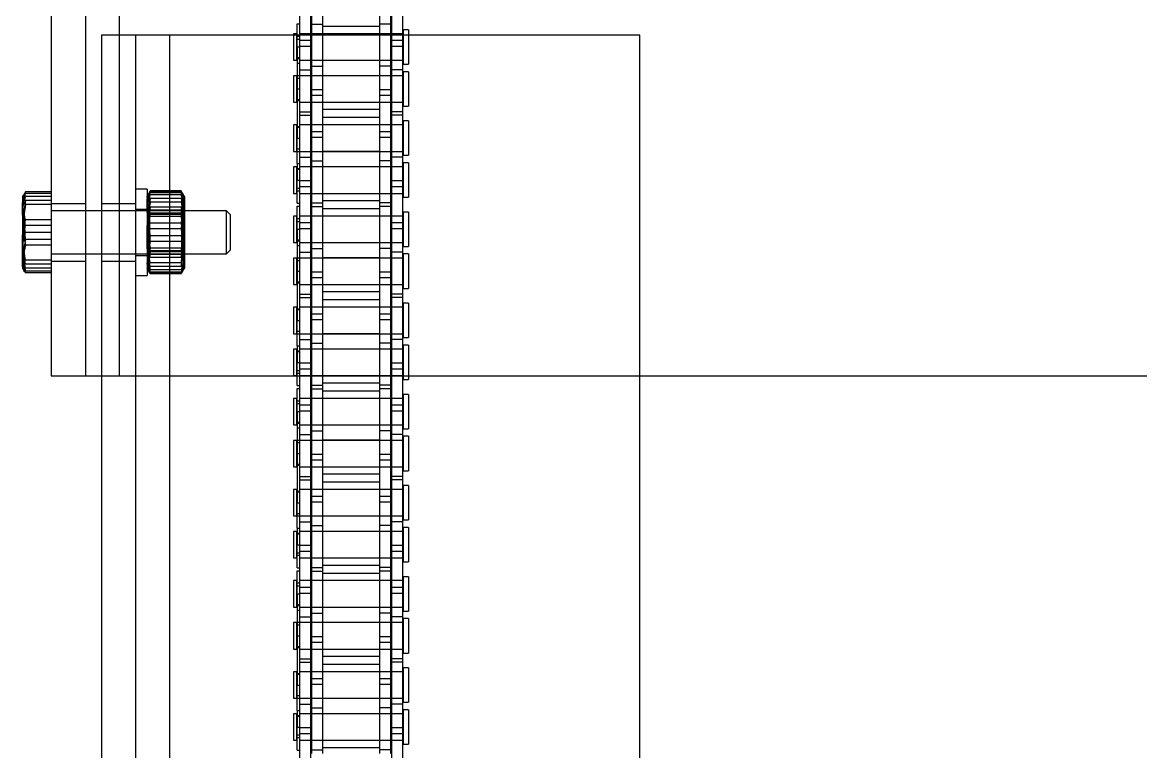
# Model space of a CAD drawing. Header units: metres. Extents: x 0 to 63075, y 0 to 44550.
# Drawn here: x 13883.7 to 14039.5, y 28974.7 to 29076.3 of the extents above; entities that cross this region are included whole.
import ezdxf

# ---------------------------------------------------------------- set-up
doc = ezdxf.new("R2010")
doc.units = ezdxf.units.M
doc.header["$LTSCALE"] = 75
doc.linetypes.add('HIDDEN2', pattern=[4.7625, 3.175, -1.5875])
for name, color, linetype in [('SDM', 7, 'Continuous'), ('SL4', 4, 'Continuous'), ('ST1', 7, 'HIDDEN2')]:
    doc.layers.add(name, color=color, linetype=linetype)

# ---------------------------------------------------------------- blocks, each defined once
blk = doc.blocks.new('A$Cb6dca9d5')
at = {"layer": 'SL4'}
for p, q in [((41.24, 2387.24), (41.24, 2287.24)), ((46, 2387.24), (46, 2287.24)), ((50.76, 2334.74), (50.76, 2339.74)), ((77.52, 2339.74), (77.52, 2336.25)), ((79.03, 2339.74), (79.03, 2336.25)), ((86.96, 2339.74), (86.96, 2336.25)), ((88.49, 2339.74), (88.49, 2336.25)), ((75.84, 2339), (75.84, 2334.74)), ((77.36, 2339), (77.36, 2334.74)), ((88.64, 2339), (88.64, 2334.74)), ((90.16, 2339), (90.16, 2334.74)), ((75.51, 2336.31), (75.84, 2336.31)), ((75.51, 2334.74), (75.51, 2336.31)), ((77.52, 2336.25), (79.03, 2336.25)), ((77.52, 2336.25), (77.52, 2334.74)), ((79.03, 2336.25), (79.03, 2334.74)), ((88.49, 2336.25), (86.96, 2336.25)), ((86.96, 2336.25), (86.96, 2334.74)), ((88.49, 2336.25), (88.49, 2334.74)), ((91, 2335.47), (90.34, 2335.47)), ((90.34, 2334.74), (90.34, 2335.47)), ((91, 2335.47), (91, 2334.74)), ((48.24, 2334.74), (48.24, 1009.76)), ((57.76, 2334.74), (48.24, 2334.74)), ((57.76, 1009.76), (57.76, 2334.74)), ((123.24, 2334.74), (57.76, 2334.74)), ((75.47, 2334.92), (75, 2334.92)), ((75, 2334.92), (75, 2334.74)), ((75.47, 2334.74), (75.47, 2334.92)), ((77.52, 2334.92), (77.36, 2334.92)), ((88.64, 2334.92), (88.49, 2334.92)), ((90.34, 2334.92), (90.16, 2334.92)), ((123.24, 1009.76), (123.24, 2334.74)), ((37.38, 2312.49), (37.24, 2312.24)), ((37.24, 2312.24), (37.24, 2310.94)), ((37.68, 2312.88), (37.43, 2312.48)), ((41.24, 2312.88), (37.68, 2312.88)), ((37.68, 2309), (37.24, 2310.94)), ((37.24, 2310.94), (37.24, 2306.18)), ((48.24, 2310.24), (46, 2310.24)), ((41.24, 2309), (37.68, 2309)), ((37.68, 2303.36), (37.24, 2306.18)), ((37.24, 2302.48), (37.24, 2306.18)), ((46, 2304.24), (48.24, 2304.24)), ((37.24, 2302.48), (37.24, 2302.24)), ((41.24, 2303.36), (37.68, 2303.36)), ((37.24, 2302.24), (37.38, 2301.99)), ((41.24, 2301.6), (37.68, 2301.6)), ((41.24, 2287.24), (46, 2287.24)), ((46, 2287.24), (48.24, 2287.24)), ((123.24, 2287.24), (262.77, 2287.24))]:
    blk.add_line(p, q, dxfattribs=at)
for points, knots in [([(37.24, 2310.94), (37.24, 2310.99), (37.24, 2311.64), (37.47, 2312.28), (37.68, 2312.88)], [0, 0, 0, 0, 0.070201, 1, 1, 1, 1]), ([(37.24, 2306.18), (37.24, 2306.24), (37.24, 2307.2), (37.47, 2308.13), (37.68, 2309)], [0, 0, 0, 0, 0.0702006, 1, 1, 1, 1]), ([(37.24, 2302.48), (37.24, 2302.54), (37.26, 2302.84), (37.5, 2303.13), (37.68, 2303.36)], [0, 0, 0, 0, 0.2318493, 1, 1, 1, 1]), ([(37.68, 2301.6), (37.63, 2301.66), (37.37, 2301.94), (37.29, 2302.24), (37.24, 2302.48)], [0, 0, 0, 0, 0.2110008, 1, 1, 1, 1])]:
    blk.add_open_spline(points, degree=3, knots=knots, dxfattribs=at)
at = {"layer": 'ST1'}
for p, q in [((50.76, 2287.24), (50.76, 2387.24)), ((77.52, 2336.25), (79.03, 2336.25)), ((79.03, 2335.97), (86.96, 2335.97)), ((88.49, 2336.25), (86.96, 2336.25)), ((50.76, 2287.24), (50.76, 2334.74)), ((53, 2334.74), (53, 1009.76)), ((57.76, 1009.76), (57.76, 2334.74)), ((75, 2334.74), (75, 2331.23)), ((75.47, 2331.23), (75.47, 2334.74)), ((75.84, 2334.55), (75.47, 2334.55)), ((75.51, 2333.08), (75.51, 2334.74)), ((75.51, 2334.18), (75.84, 2334.18)), ((77.36, 2334.92), (75.84, 2334.92)), ((77.36, 2334.92), (75.84, 2334.92)), ((75.84, 2334.74), (75.84, 2329.9)), ((75.84, 2334.01), (77.36, 2334.01)), ((77.36, 2334.74), (77.36, 2329.9)), ((88.49, 2334.92), (77.52, 2334.92)), ((79.03, 2334.92), (77.52, 2334.92)), ((77.52, 2334.74), (77.52, 2327.16)), ((86.96, 2334.92), (79.03, 2334.92)), ((79.03, 2334.74), (79.03, 2327.16)), ((88.49, 2334.92), (86.96, 2334.92)), ((86.96, 2334.74), (86.96, 2327.16)), ((88.49, 2334.74), (88.49, 2327.16)), ((90.16, 2334.92), (88.64, 2334.92)), ((90.16, 2334.92), (88.64, 2334.92)), ((88.64, 2334.74), (88.64, 2329.9)), ((88.64, 2334.01), (90.16, 2334.01)), ((90.16, 2334.74), (90.16, 2329.9)), ((90.34, 2330.68), (90.34, 2334.74)), ((91, 2334.74), (91, 2330.68)), ((75.51, 2333.08), (75.84, 2333.08)), ((75.51, 2333.08), (75.51, 2320.38)), ((77.36, 2333.15), (75.84, 2333.15)), ((90.16, 2333.15), (88.64, 2333.15)), ((75, 2331.23), (75.47, 2331.23)), ((75.47, 2331.6), (75.84, 2331.6)), ((75.51, 2331.46), (75.84, 2331.46)), ((75.84, 2330.78), (75.51, 2330.78)), ((75.84, 2331.23), (77.36, 2331.23)), ((75.84, 2331.23), (90.34, 2331.23)), ((77.52, 2331.23), (79.03, 2331.23)), ((77.52, 2330.4), (79.03, 2330.4)), ((79.03, 2331.23), (86.96, 2331.23)), ((86.96, 2331.19), (79.03, 2331.19)), ((86.96, 2331.23), (88.49, 2331.23)), ((88.49, 2330.4), (86.96, 2330.4)), ((88.64, 2331.23), (90.16, 2331.23)), ((90.34, 2330.68), (91, 2330.68)), ((75, 2329.07), (75, 2325.38)), ((75.47, 2329.07), (75, 2329.07)), ((75.47, 2325.38), (75.47, 2329.07)), ((77.36, 2329.07), (75.51, 2329.07)), ((75.84, 2329.9), (77.36, 2329.9)), ((75.84, 2329.9), (75.84, 2323.55)), ((90.34, 2329.07), (75.84, 2329.07)), ((77.36, 2329.9), (77.36, 2323.55)), ((79.03, 2329.07), (77.52, 2329.07)), ((79.03, 2329.12), (86.96, 2329.12)), ((86.96, 2329.07), (79.03, 2329.07)), ((88.49, 2329.07), (86.96, 2329.07)), ((90.16, 2329.9), (88.64, 2329.9)), ((88.64, 2329.9), (88.64, 2323.55)), ((90.16, 2329.07), (88.64, 2329.07)), ((90.16, 2329.9), (90.16, 2323.55)), ((90.34, 2324.83), (90.34, 2329.63)), ((91, 2329.63), (90.34, 2329.63)), ((91, 2329.63), (91, 2324.83)), ((75.84, 2328.7), (75.47, 2328.7)), ((75.51, 2327.23), (75.84, 2327.23)), ((75.47, 2325.75), (75.84, 2325.75)), ((77.52, 2327.16), (77.52, 2326.3)), ((77.52, 2327.16), (79.03, 2327.16)), ((77.52, 2326.3), (77.52, 2317.2)), ((79.03, 2326.3), (77.52, 2326.3)), ((79.03, 2327.16), (79.03, 2326.3)), ((79.03, 2326.3), (79.03, 2317.2)), ((86.96, 2327.16), (86.96, 2326.3)), ((86.96, 2327.16), (88.49, 2327.16)), ((86.96, 2326.3), (86.96, 2317.2)), ((88.49, 2326.3), (86.96, 2326.3)), ((88.49, 2327.16), (88.49, 2326.3)), ((88.49, 2326.3), (88.49, 2317.2)), ((75, 2325.38), (75.47, 2325.38)), ((75.51, 2325.61), (75.84, 2325.61)), ((75.84, 2325.38), (77.36, 2325.38)), ((75.84, 2325.38), (90.34, 2325.38)), ((77.52, 2325.38), (79.03, 2325.38)), ((79.03, 2325.38), (86.96, 2325.38)), ((86.96, 2324.34), (79.03, 2324.34)), ((86.96, 2325.38), (88.49, 2325.38)), ((88.64, 2325.38), (90.16, 2325.38)), ((90.34, 2324.83), (91, 2324.83)), ((75.84, 2324.05), (77.36, 2324.05)), ((75.84, 2323.55), (77.36, 2323.55)), ((75.84, 2323.55), (75.84, 2314.46)), ((77.36, 2323.55), (77.36, 2314.46)), ((79.03, 2323.27), (86.96, 2323.27)), ((90.16, 2324.05), (88.64, 2324.05)), ((90.16, 2323.55), (88.64, 2323.55)), ((88.64, 2323.55), (88.64, 2314.46)), ((90.16, 2323.55), (90.16, 2314.46)), ((90.34, 2317.98), (90.34, 2322.77)), ((91, 2322.77), (90.34, 2322.77)), ((91, 2322.77), (91, 2317.98)), ((75, 2322.22), (75, 2318.53)), ((75.47, 2322.22), (75, 2322.22)), ((75.47, 2318.53), (75.47, 2322.22)), ((75.84, 2321.85), (75.47, 2321.85)), ((75.51, 2321.99), (75.84, 2321.99)), ((77.36, 2322.22), (75.84, 2322.22)), ((90.34, 2322.22), (75.84, 2322.22)), ((79.03, 2322.22), (77.52, 2322.22)), ((77.52, 2321.31), (79.03, 2321.31)), ((86.96, 2322.22), (79.03, 2322.22)), ((88.49, 2322.22), (86.96, 2322.22)), ((86.96, 2321.31), (88.49, 2321.31)), ((90.16, 2322.22), (88.64, 2322.22)), ((75.51, 2320.38), (75.84, 2320.38)), ((75.51, 2316.82), (75.51, 2320.38)), ((79.03, 2320.45), (77.52, 2320.45)), ((88.49, 2320.45), (86.96, 2320.45)), ((75, 2318.53), (75.47, 2318.53)), ((75.47, 2318.9), (75.84, 2318.9)), ((75.51, 2318.53), (77.36, 2318.53)), ((75.84, 2318.53), (90.34, 2318.53)), ((77.52, 2318.53), (79.03, 2318.53)), ((79.03, 2318.53), (86.96, 2318.53)), ((86.96, 2318.49), (79.03, 2318.49)), ((86.96, 2318.53), (88.49, 2318.53)), ((88.64, 2318.53), (90.16, 2318.53)), ((90.34, 2317.98), (91, 2317.98)), ((75, 2316.37), (75, 2312.68)), ((75.47, 2316.37), (75, 2316.37)), ((75.47, 2312.68), (75.47, 2316.37)), ((75.51, 2316.82), (75.51, 2314.53)), ((75.51, 2316.82), (75.84, 2316.82)), ((75.84, 2317.7), (77.36, 2317.7)), ((77.36, 2316.37), (75.84, 2316.37)), ((90.34, 2316.37), (75.84, 2316.37)), ((77.52, 2317.2), (79.03, 2317.2)), ((77.52, 2317.2), (77.52, 2310.85)), ((79.03, 2316.37), (77.52, 2316.37)), ((79.03, 2316.42), (86.96, 2316.42)), ((86.96, 2316.37), (79.03, 2316.37)), ((79.03, 2317.2), (79.03, 2310.85)), ((88.49, 2317.2), (86.96, 2317.2)), ((86.96, 2317.2), (86.96, 2310.85)), ((88.49, 2316.37), (86.96, 2316.37)), ((88.49, 2317.2), (88.49, 2310.85)), ((90.16, 2317.7), (88.64, 2317.7)), ((90.16, 2316.37), (88.64, 2316.37)), ((90.34, 2312.13), (90.34, 2316.93)), ((91, 2316.93), (90.34, 2316.93)), ((91, 2316.93), (91, 2312.13)), ((75.84, 2316), (75.47, 2316)), ((75.51, 2316.15), (75.84, 2316.15)), ((54.6, 2313.24), (53, 2313.24)), ((54.6, 2313.24), (54.6, 2301.24)), ((75.51, 2314.53), (75.84, 2314.53)), ((75.51, 2311.3), (75.51, 2314.53)), ((75.51, 2313.42), (75.84, 2313.42)), ((75.84, 2314.46), (75.84, 2313.6)), ((75.84, 2314.46), (77.36, 2314.46)), ((75.84, 2313.6), (75.84, 2304.5)), ((77.36, 2313.6), (75.84, 2313.6)), ((77.36, 2314.46), (77.36, 2313.6)), ((77.36, 2313.6), (77.36, 2304.5)), ((88.64, 2314.46), (88.64, 2313.6)), ((88.64, 2314.46), (90.16, 2314.46)), ((88.64, 2313.6), (88.64, 2304.5)), ((90.16, 2313.6), (88.64, 2313.6)), ((90.16, 2314.46), (90.16, 2313.6)), ((90.16, 2313.6), (90.16, 2304.5)), ((37.68, 2311.68), (37.24, 2308.97)), ((41.24, 2312.65), (37.68, 2312.65)), ((41.24, 2312.24), (37.68, 2312.24)), ((41.24, 2311.68), (37.68, 2311.68)), ((54.61, 2312.25), (54.6, 2312.24)), ((55.04, 2311.98), (54.6, 2309.37)), ((55.04, 2310.32), (54.6, 2311.66)), ((54.67, 2312.37), (54.61, 2312.25)), ((54.84, 2312.65), (54.67, 2312.37)), ((54.7, 2312.36), (55.04, 2312.75)), ((54.98, 2312.9), (54.84, 2312.65)), ((54.88, 2312.63), (55.04, 2312.96)), ((55, 2312.89), (55.04, 2313.01)), ((59.35, 2313.01), (55.04, 2313.01)), ((59.35, 2312.96), (55.04, 2312.96)), ((59.35, 2312.75), (55.04, 2312.75)), ((59.35, 2312.46), (55.04, 2312.46)), ((59.35, 2311.98), (55.04, 2311.98)), ((59.39, 2312.89), (59.35, 2313.01)), ((59.7, 2312.35), (59.35, 2312.75)), ((59.35, 2311.98), (59.8, 2309.37)), ((59.35, 2310.32), (59.8, 2311.66)), ((59.56, 2312.65), (59.41, 2312.9)), ((59.72, 2312.37), (59.56, 2312.65)), ((59.79, 2312.25), (59.72, 2312.37)), ((59.8, 2312.24), (59.79, 2312.25)), ((59.8, 2312.22), (59.8, 2309.37)), ((75, 2312.68), (75.47, 2312.68)), ((75.47, 2313.05), (75.84, 2313.05)), ((75.84, 2312.68), (77.36, 2312.68)), ((75.84, 2312.68), (90.34, 2312.68)), ((77.52, 2312.68), (79.03, 2312.68)), ((79.03, 2312.68), (86.96, 2312.68)), ((86.96, 2312.68), (88.49, 2312.68)), ((88.64, 2312.68), (90.16, 2312.68)), ((90.34, 2312.13), (91, 2312.13)), ((37.68, 2311.12), (37.24, 2308.3)), ((37.68, 2308.21), (37.24, 2310.43)), ((41.24, 2311.12), (37.68, 2311.12)), ((46, 2311.24), (41.24, 2311.24)), ((46, 2310.24), (41.24, 2310.24)), ((53, 2311.24), (48.24, 2311.24)), ((65.68, 2310.24), (48.24, 2310.24)), ((54.6, 2310.44), (53, 2310.44)), ((55.04, 2311.47), (54.6, 2308.71)), ((55.04, 2309.45), (54.6, 2311.21)), ((55.04, 2310.75), (54.6, 2307.89)), ((55.04, 2308.52), (54.6, 2310.64)), ((54.95, 2309.74), (54.6, 2310.24)), ((59.35, 2311.47), (55.04, 2311.47)), ((59.35, 2310.75), (55.04, 2310.75)), ((59.35, 2310.32), (55.04, 2310.32)), ((59.35, 2311.47), (59.8, 2308.71)), ((59.35, 2309.45), (59.8, 2311.21)), ((59.35, 2310.75), (59.8, 2307.89)), ((59.35, 2308.52), (59.8, 2310.64)), ((59.77, 2310.24), (59.42, 2309.74)), ((59.77, 2310.23), (59.77, 2310.24)), ((59.8, 2310.24), (59.77, 2310.24)), ((59.77, 2304.24), (59.77, 2310.23)), ((65.68, 2304.24), (65.68, 2310.24)), ((66.24, 2309.68), (65.68, 2310.24)), ((75.51, 2311.3), (75.84, 2311.3)), ((75.51, 2310.91), (75.84, 2310.91)), ((75.51, 2307.68), (75.51, 2310.91)), ((77.52, 2311.35), (79.03, 2311.35)), ((77.52, 2310.85), (79.03, 2310.85)), ((77.52, 2310.85), (77.52, 2301.76)), ((86.96, 2311.64), (79.03, 2311.64)), ((79.03, 2310.57), (86.96, 2310.57)), ((79.03, 2310.85), (79.03, 2301.76)), ((88.49, 2311.35), (86.96, 2311.35)), ((88.49, 2310.85), (86.96, 2310.85)), ((86.96, 2310.85), (86.96, 2301.76)), ((88.49, 2310.85), (88.49, 2301.76)), ((37.68, 2307.24), (37.24, 2309.74)), ((55.04, 2307.72), (54.6, 2310.09)), ((55.04, 2309.93), (54.6, 2307.04)), ((54.95, 2309.74), (54.95, 2304.74)), ((59.42, 2309.74), (54.95, 2309.74)), ((59.35, 2309.93), (55.04, 2309.93)), ((59.35, 2309.45), (55.04, 2309.45)), ((59.35, 2307.72), (59.8, 2310.09)), ((59.35, 2309.93), (59.8, 2307.04)), ((59.42, 2304.74), (59.42, 2309.74)), ((59.8, 2309.37), (59.8, 2304.39)), ((66.24, 2304.79), (66.24, 2309.68)), ((75, 2309.52), (75, 2305.83)), ((75.47, 2309.52), (75, 2309.52)), ((75.47, 2305.83), (75.47, 2309.52)), ((75.84, 2309.15), (75.47, 2309.15)), ((75.51, 2308.78), (75.84, 2308.78)), ((77.36, 2309.52), (75.84, 2309.52)), ((90.34, 2309.52), (75.84, 2309.52)), ((75.84, 2308.61), (77.36, 2308.61)), ((79.03, 2309.52), (77.52, 2309.52)), ((86.96, 2309.52), (79.03, 2309.52)), ((88.49, 2309.52), (86.96, 2309.52)), ((90.16, 2309.52), (88.64, 2309.52)), ((88.64, 2308.61), (90.16, 2308.61)), ((90.34, 2305.28), (90.34, 2310.07)), ((91, 2310.07), (90.34, 2310.07)), ((91, 2310.07), (91, 2305.28)), ((41.24, 2308.21), (37.68, 2308.21)), ((41.24, 2307.24), (37.68, 2307.24)), ((55.04, 2304.55), (54.6, 2307.43)), ((59.35, 2308.52), (55.04, 2308.52)), ((59.35, 2307.72), (55.04, 2307.72)), ((59.35, 2304.55), (59.8, 2307.43)), ((75.51, 2307.68), (75.51, 2294.98)), ((75.51, 2307.68), (75.84, 2307.68)), ((77.36, 2307.75), (75.84, 2307.75)), ((90.16, 2307.75), (88.64, 2307.75)), ((37.68, 2306.26), (37.24, 2304.04)), ((37.68, 2302.8), (37.24, 2305.5)), ((37.68, 2305.48), (37.24, 2303.54)), ((41.24, 2306.26), (37.68, 2306.26)), ((41.24, 2305.48), (37.68, 2305.48)), ((55.04, 2306.76), (54.6, 2304.39)), ((55.04, 2303.72), (54.6, 2306.59)), ((55.04, 2305.96), (54.6, 2303.84)), ((55.04, 2303), (54.6, 2305.76)), ((59.35, 2306.76), (55.04, 2306.76)), ((59.35, 2305.96), (55.04, 2305.96)), ((59.35, 2306.76), (59.8, 2304.39)), ((59.35, 2303.72), (59.8, 2306.59)), ((59.35, 2305.96), (59.8, 2303.84)), ((59.35, 2303), (59.8, 2305.76)), ((75, 2305.83), (75.47, 2305.83)), ((75.47, 2306.2), (75.84, 2306.2)), ((75.51, 2306.06), (75.84, 2306.06)), ((75.84, 2305.83), (77.36, 2305.83)), ((75.84, 2305.83), (90.34, 2305.83)), ((77.52, 2305.83), (79.03, 2305.83)), ((79.03, 2305.83), (86.96, 2305.83)), ((86.96, 2305.79), (79.03, 2305.79)), ((86.96, 2305.83), (88.49, 2305.83)), ((88.64, 2305.83), (90.16, 2305.83)), ((37.68, 2302.24), (37.24, 2304.74)), ((41.24, 2304.24), (46, 2304.24)), ((48.24, 2304.24), (65.68, 2304.24)), ((53, 2304.04), (54.6, 2304.04)), ((55.04, 2302.49), (54.6, 2305.11)), ((55.04, 2305.03), (54.6, 2303.27)), ((54.6, 2304.24), (54.95, 2304.74)), ((55.04, 2304.16), (54.6, 2302.81)), ((54.95, 2304.74), (59.42, 2304.74)), ((59.35, 2305.03), (55.04, 2305.03)), ((59.35, 2304.55), (55.04, 2304.55)), ((59.35, 2304.16), (55.04, 2304.16)), ((59.35, 2302.49), (59.8, 2305.11)), ((59.35, 2305.03), (59.8, 2303.27)), ((59.35, 2304.16), (59.8, 2302.81)), ((59.42, 2304.74), (59.77, 2304.24)), ((59.8, 2304.39), (59.8, 2302.24)), ((65.68, 2304.24), (66.24, 2304.79)), ((75.84, 2305.38), (75.51, 2305.38)), ((75.84, 2304.5), (77.36, 2304.5)), ((75.84, 2304.5), (75.84, 2298.15)), ((77.36, 2304.5), (77.36, 2298.15)), ((77.52, 2305), (79.03, 2305)), ((88.49, 2305), (86.96, 2305)), ((90.16, 2304.5), (88.64, 2304.5)), ((88.64, 2304.5), (88.64, 2298.15)), ((90.16, 2304.5), (90.16, 2298.15)), ((90.34, 2305.28), (91, 2305.28)), ((90.34, 2299.43), (90.34, 2304.23)), ((91, 2304.23), (90.34, 2304.23)), ((91, 2304.23), (91, 2299.43)), ((37.24, 2302.31), (37.24, 2302.24)), ((41.24, 2302.8), (37.68, 2302.8)), ((41.24, 2303.24), (46, 2303.24)), ((48.24, 2303.24), (53, 2303.24)), ((59.35, 2303.72), (55.04, 2303.72)), ((59.35, 2303), (55.04, 2303)), ((59.35, 2302.49), (55.04, 2302.49)), ((75, 2303.67), (75, 2299.98)), ((75.47, 2303.67), (75, 2303.67)), ((75.47, 2299.98), (75.47, 2303.67)), ((75.84, 2303.3), (75.47, 2303.3)), ((77.36, 2303.67), (75.51, 2303.67)), ((90.34, 2303.67), (75.84, 2303.67)), ((79.03, 2303.67), (77.52, 2303.67)), ((79.03, 2303.72), (86.96, 2303.72)), ((86.96, 2303.67), (79.03, 2303.67)), ((88.49, 2303.67), (86.96, 2303.67)), ((90.16, 2303.67), (88.64, 2303.67)), ((41.24, 2302.24), (37.68, 2302.24)), ((41.24, 2301.82), (37.68, 2301.82)), ((53, 2301.24), (54.6, 2301.24)), ((54.6, 2302.24), (54.67, 2302.11)), ((54.67, 2302.11), (54.84, 2301.82)), ((54.84, 2301.82), (54.98, 2301.57)), ((59.35, 2302.02), (55.04, 2302.02)), ((59.35, 2301.72), (55.04, 2301.72)), ((59.35, 2301.51), (55.04, 2301.51)), ((59.35, 2301.47), (55.04, 2301.47)), ((59.41, 2301.57), (59.56, 2301.82)), ((59.56, 2301.82), (59.72, 2302.11)), ((59.72, 2302.11), (59.79, 2302.22)), ((59.79, 2302.22), (59.8, 2302.24)), ((75.51, 2301.83), (75.84, 2301.83)), ((77.52, 2301.76), (77.52, 2300.9)), ((77.52, 2301.76), (79.03, 2301.76)), ((77.52, 2300.9), (77.52, 2291.8)), ((79.03, 2300.9), (77.52, 2300.9)), ((79.03, 2301.76), (79.03, 2300.9)), ((79.03, 2300.9), (79.03, 2291.8)), ((86.96, 2301.76), (86.96, 2300.9)), ((86.96, 2301.76), (88.49, 2301.76)), ((86.96, 2300.9), (86.96, 2291.8)), ((88.49, 2300.9), (86.96, 2300.9)), ((88.49, 2301.76), (88.49, 2300.9)), ((88.49, 2300.9), (88.49, 2291.8)), ((75, 2299.98), (75.47, 2299.98)), ((75.47, 2300.35), (75.84, 2300.35)), ((75.51, 2300.21), (75.84, 2300.21)), ((75.84, 2299.98), (77.36, 2299.98)), ((75.84, 2299.98), (90.34, 2299.98)), ((77.52, 2299.98), (79.03, 2299.98)), ((79.03, 2299.98), (86.96, 2299.98)), ((86.96, 2299.98), (88.49, 2299.98)), ((88.64, 2299.98), (90.16, 2299.98)), ((90.34, 2299.43), (91, 2299.43)), ((75.84, 2298.65), (77.36, 2298.65)), ((75.84, 2298.15), (77.36, 2298.15)), ((75.84, 2298.15), (75.84, 2289.06)), ((77.36, 2298.15), (77.36, 2289.06)), ((86.96, 2298.94), (79.03, 2298.94)), ((79.03, 2297.87), (86.96, 2297.87)), ((90.16, 2298.65), (88.64, 2298.65)), ((90.16, 2298.15), (88.64, 2298.15)), ((88.64, 2298.15), (88.64, 2289.06)), ((90.16, 2298.15), (90.16, 2289.06)), ((75, 2296.82), (75, 2293.13)), ((75.47, 2296.82), (75, 2296.82)), ((75.47, 2293.13), (75.47, 2296.82)), ((75.84, 2296.45), (75.47, 2296.45)), ((75.51, 2296.59), (75.84, 2296.59)), ((77.36, 2296.82), (75.84, 2296.82)), ((90.34, 2296.82), (75.84, 2296.82)), ((79.03, 2296.82), (77.52, 2296.82)), ((86.96, 2296.82), (79.03, 2296.82)), ((88.49, 2296.82), (86.96, 2296.82)), ((90.16, 2296.82), (88.64, 2296.82)), ((90.34, 2292.58), (90.34, 2297.37)), ((91, 2297.37), (90.34, 2297.37)), ((91, 2297.37), (91, 2292.58)), ((75.51, 2294.98), (75.84, 2294.98)), ((75.51, 2291.42), (75.51, 2294.98)), ((77.52, 2295.91), (79.03, 2295.91)), ((79.03, 2295.05), (77.52, 2295.05)), ((86.96, 2295.91), (88.49, 2295.91)), ((88.49, 2295.05), (86.96, 2295.05)), ((75, 2293.13), (75.47, 2293.13)), ((75.47, 2293.5), (75.84, 2293.5)), ((75.51, 2293.13), (77.36, 2293.13)), ((75.84, 2293.13), (90.34, 2293.13)), ((77.52, 2293.13), (79.03, 2293.13)), ((79.03, 2293.13), (86.96, 2293.13)), ((86.96, 2293.09), (79.03, 2293.09)), ((86.96, 2293.13), (88.49, 2293.13)), ((88.64, 2293.13), (90.16, 2293.13)), ((75.51, 2291.42), (75.51, 2289.13)), ((75.51, 2291.42), (75.84, 2291.42)), ((75.84, 2292.3), (77.36, 2292.3)), ((77.52, 2291.8), (79.03, 2291.8)), ((77.52, 2291.8), (77.52, 2285.45)), ((79.03, 2291.8), (79.03, 2285.45)), ((88.49, 2291.8), (86.96, 2291.8)), ((86.96, 2291.8), (86.96, 2285.45)), ((88.49, 2291.8), (88.49, 2285.45)), ((90.16, 2292.3), (88.64, 2292.3)), ((90.34, 2292.58), (91, 2292.58)), ((90.34, 2286.73), (90.34, 2291.53)), ((91, 2291.53), (90.34, 2291.53)), ((91, 2291.53), (91, 2286.73)), ((75, 2290.97), (75, 2287.28)), ((75.47, 2290.97), (75, 2290.97)), ((75.47, 2287.28), (75.47, 2290.97)), ((75.84, 2290.6), (75.47, 2290.6)), ((75.51, 2290.75), (75.84, 2290.75)), ((77.36, 2290.97), (75.84, 2290.97)), ((90.34, 2290.97), (75.84, 2290.97)), ((79.03, 2290.97), (77.52, 2290.97)), ((79.03, 2291.02), (86.96, 2291.02)), ((86.96, 2290.97), (79.03, 2290.97)), ((88.49, 2290.97), (86.96, 2290.97)), ((90.16, 2290.97), (88.64, 2290.97)), ((75.51, 2289.13), (75.84, 2289.13)), ((75.51, 2285.9), (75.51, 2289.13)), ((75.84, 2289.06), (75.84, 2288.2)), ((75.84, 2289.06), (77.36, 2289.06)), ((77.36, 2289.06), (77.36, 2288.2)), ((88.64, 2289.06), (88.64, 2288.2)), ((88.64, 2289.06), (90.16, 2289.06)), ((90.16, 2289.06), (90.16, 2288.2)), ((48.24, 2287.24), (50.76, 2287.24)), ((50.76, 2287.24), (123.24, 2287.24)), ((75, 2287.28), (75.47, 2287.28)), ((75.47, 2287.65), (75.84, 2287.65)), ((75.51, 2288.02), (75.84, 2288.02)), ((75.84, 2288.2), (75.84, 2279.1)), ((77.36, 2288.2), (75.84, 2288.2)), ((75.84, 2287.28), (77.36, 2287.28)), ((75.84, 2287.28), (90.34, 2287.28)), ((77.36, 2288.2), (77.36, 2279.1)), ((77.52, 2287.28), (79.03, 2287.28)), ((79.03, 2287.28), (86.96, 2287.28)), ((86.96, 2287.28), (88.49, 2287.28)), ((88.64, 2288.2), (88.64, 2279.1)), ((90.16, 2288.2), (88.64, 2288.2)), ((88.64, 2287.28), (90.16, 2287.28)), ((90.16, 2288.2), (90.16, 2279.1)), ((90.34, 2286.73), (91, 2286.73)), ((75.51, 2285.9), (75.84, 2285.9)), ((75.51, 2285.51), (75.84, 2285.51)), ((75.51, 2282.28), (75.51, 2285.51)), ((77.52, 2285.95), (79.03, 2285.95)), ((77.52, 2285.45), (79.03, 2285.45)), ((77.52, 2285.45), (77.52, 2276.36)), ((86.96, 2286.24), (79.03, 2286.24)), ((79.03, 2285.17), (86.96, 2285.17)), ((79.03, 2285.45), (79.03, 2276.36)), ((88.49, 2285.95), (86.96, 2285.95)), ((88.49, 2285.45), (86.96, 2285.45)), ((86.96, 2285.45), (86.96, 2276.36)), ((88.49, 2285.45), (88.49, 2276.36)), ((75, 2284.12), (75, 2280.43)), ((75.47, 2284.12), (75, 2284.12)), ((75.47, 2280.43), (75.47, 2284.12)), ((75.84, 2283.75), (75.47, 2283.75)), ((77.36, 2284.12), (75.84, 2284.12)), ((90.34, 2284.12), (75.84, 2284.12)), ((79.03, 2284.12), (77.52, 2284.12)), ((86.96, 2284.12), (79.03, 2284.12)), ((88.49, 2284.12), (86.96, 2284.12)), ((90.16, 2284.12), (88.64, 2284.12)), ((90.34, 2279.88), (90.34, 2284.67)), ((91, 2284.67), (90.34, 2284.67)), ((91, 2284.67), (91, 2279.88)), ((75.51, 2283.38), (75.84, 2283.38)), ((75.51, 2282.28), (75.84, 2282.28)), ((75.51, 2282.28), (75.51, 2269.58)), ((75.84, 2283.21), (77.36, 2283.21)), ((77.36, 2282.35), (75.84, 2282.35)), ((88.64, 2283.21), (90.16, 2283.21)), ((90.16, 2282.35), (88.64, 2282.35)), ((75.47, 2280.8), (75.84, 2280.8)), ((75.51, 2280.66), (75.84, 2280.66)), ((75, 2280.43), (75.47, 2280.43)), ((75.84, 2279.98), (75.51, 2279.98)), ((75.84, 2280.43), (77.36, 2280.43)), ((75.84, 2280.43), (90.34, 2280.43)), ((75.84, 2279.1), (77.36, 2279.1)), ((75.84, 2279.1), (75.84, 2272.75)), ((77.36, 2279.1), (77.36, 2272.75)), ((77.52, 2280.43), (79.03, 2280.43)), ((77.52, 2279.6), (79.03, 2279.6)), ((79.03, 2280.43), (86.96, 2280.43)), ((86.96, 2280.39), (79.03, 2280.39)), ((86.96, 2280.43), (88.49, 2280.43)), ((88.49, 2279.6), (86.96, 2279.6)), ((88.64, 2280.43), (90.16, 2280.43)), ((90.16, 2279.1), (88.64, 2279.1)), ((88.64, 2279.1), (88.64, 2272.75)), ((90.16, 2279.1), (90.16, 2272.75)), ((90.34, 2279.88), (91, 2279.88)), ((75, 2278.27), (75, 2274.58)), ((75.47, 2278.27), (75, 2278.27)), ((75.47, 2274.58), (75.47, 2278.27)), ((75.84, 2277.9), (75.47, 2277.9)), ((77.36, 2278.27), (75.51, 2278.27)), ((90.34, 2278.27), (75.84, 2278.27)), ((79.03, 2278.27), (77.52, 2278.27)), ((79.03, 2278.32), (86.96, 2278.32)), ((86.96, 2278.27), (79.03, 2278.27)), ((88.49, 2278.27), (86.96, 2278.27)), ((90.16, 2278.27), (88.64, 2278.27)), ((90.34, 2274.03), (90.34, 2278.83)), ((91, 2278.83), (90.34, 2278.83)), ((91, 2278.83), (91, 2274.03)), ((75.51, 2276.43), (75.84, 2276.43)), ((77.52, 2276.36), (77.52, 2275.5)), ((77.52, 2276.36), (79.03, 2276.36)), ((79.03, 2276.36), (79.03, 2275.5)), ((86.96, 2276.36), (86.96, 2275.5)), ((86.96, 2276.36), (88.49, 2276.36)), ((88.49, 2276.36), (88.49, 2275.5)), ((75, 2274.58), (75.47, 2274.58)), ((75.47, 2274.95), (75.84, 2274.95)), ((75.51, 2274.81), (75.84, 2274.81)), ((75.84, 2274.58), (77.36, 2274.58)), ((75.84, 2274.58), (90.34, 2274.58)), ((77.52, 2275.5), (77.52, 2266.4)), ((79.03, 2275.5), (77.52, 2275.5)), ((77.52, 2274.58), (79.03, 2274.58)), ((79.03, 2274.58), (86.96, 2274.58)), ((79.03, 2275.5), (79.03, 2266.4)), ((86.96, 2275.5), (86.96, 2266.4)), ((88.49, 2275.5), (86.96, 2275.5)), ((86.96, 2274.58), (88.49, 2274.58)), ((88.49, 2275.5), (88.49, 2266.4)), ((88.64, 2274.58), (90.16, 2274.58)), ((75.84, 2273.25), (77.36, 2273.25)), ((75.84, 2272.75), (77.36, 2272.75)), ((75.84, 2272.75), (75.84, 2263.66)), ((77.36, 2272.75), (77.36, 2263.66)), ((86.96, 2273.54), (79.03, 2273.54)), ((90.16, 2273.25), (88.64, 2273.25)), ((90.16, 2272.75), (88.64, 2272.75)), ((88.64, 2272.75), (88.64, 2263.66)), ((90.16, 2272.75), (90.16, 2263.66)), ((90.34, 2274.03), (91, 2274.03)), ((75, 2271.42), (75, 2267.73)), ((75.47, 2271.42), (75, 2271.42)), ((75.47, 2267.73), (75.47, 2271.42)), ((75.51, 2271.19), (75.84, 2271.19)), ((77.36, 2271.42), (75.84, 2271.42)), ((90.34, 2271.42), (75.84, 2271.42)), ((79.03, 2271.42), (77.52, 2271.42)), ((79.03, 2272.47), (86.96, 2272.47)), ((86.96, 2271.42), (79.03, 2271.42)), ((88.49, 2271.42), (86.96, 2271.42)), ((90.16, 2271.42), (88.64, 2271.42)), ((90.34, 2267.18), (90.34, 2271.97)), ((91, 2271.97), (90.34, 2271.97)), ((91, 2271.97), (91, 2267.18)), ((75.84, 2271.05), (75.47, 2271.05)), ((77.52, 2270.51), (79.03, 2270.51)), ((79.03, 2269.65), (77.52, 2269.65)), ((86.96, 2270.51), (88.49, 2270.51)), ((88.49, 2269.65), (86.96, 2269.65)), ((75.47, 2268.1), (75.84, 2268.1)), ((75.51, 2269.58), (75.84, 2269.58)), ((75.51, 2266.02), (75.51, 2269.58)), ((75, 2267.73), (75.47, 2267.73)), ((75.51, 2267.73), (77.36, 2267.73)), ((75.84, 2267.73), (90.34, 2267.73)), ((75.84, 2266.9), (77.36, 2266.9)), ((77.52, 2267.73), (79.03, 2267.73)), ((79.03, 2267.73), (86.96, 2267.73)), ((86.96, 2267.69), (79.03, 2267.69)), ((86.96, 2267.73), (88.49, 2267.73)), ((88.64, 2267.73), (90.16, 2267.73)), ((90.16, 2266.9), (88.64, 2266.9)), ((90.34, 2267.18), (91, 2267.18)), ((75, 2265.57), (75, 2261.88)), ((75.47, 2265.57), (75, 2265.57)), ((75.47, 2261.88), (75.47, 2265.57)), ((75.84, 2265.2), (75.47, 2265.2)), ((75.51, 2266.02), (75.51, 2263.73)), ((75.51, 2266.02), (75.84, 2266.02)), ((75.51, 2265.35), (75.84, 2265.35)), ((77.36, 2265.57), (75.84, 2265.57)), ((90.34, 2265.57), (75.84, 2265.57)), ((77.52, 2266.4), (79.03, 2266.4)), ((77.52, 2266.4), (77.52, 2260.05)), ((79.03, 2265.57), (77.52, 2265.57)), ((79.03, 2265.62), (86.96, 2265.62)), ((86.96, 2265.57), (79.03, 2265.57)), ((79.03, 2266.4), (79.03, 2260.05)), ((88.49, 2266.4), (86.96, 2266.4)), ((86.96, 2266.4), (86.96, 2260.05)), ((88.49, 2265.57), (86.96, 2265.57)), ((88.49, 2266.4), (88.49, 2260.05)), ((90.16, 2265.57), (88.64, 2265.57)), ((90.34, 2261.33), (90.34, 2266.13)), ((91, 2266.13), (90.34, 2266.13)), ((91, 2266.13), (91, 2261.33)), ((75.51, 2263.73), (75.84, 2263.73)), ((75.51, 2260.5), (75.51, 2263.73)), ((75.84, 2263.66), (75.84, 2262.8)), ((75.84, 2263.66), (77.36, 2263.66)), ((77.36, 2263.66), (77.36, 2262.8)), ((88.64, 2263.66), (88.64, 2262.8)), ((88.64, 2263.66), (90.16, 2263.66)), ((90.16, 2263.66), (90.16, 2262.8)), ((75, 2261.88), (75.47, 2261.88)), ((75.47, 2262.25), (75.84, 2262.25)), ((75.51, 2262.62), (75.84, 2262.62)), ((75.84, 2262.8), (75.84, 2253.7)), ((77.36, 2262.8), (75.84, 2262.8)), ((75.84, 2261.88), (77.36, 2261.88)), ((75.84, 2261.88), (90.34, 2261.88)), ((77.36, 2262.8), (77.36, 2253.7)), ((77.52, 2261.88), (79.03, 2261.88)), ((79.03, 2261.88), (86.96, 2261.88)), ((86.96, 2261.88), (88.49, 2261.88)), ((88.64, 2262.8), (88.64, 2253.7)), ((90.16, 2262.8), (88.64, 2262.8)), ((88.64, 2261.88), (90.16, 2261.88)), ((90.16, 2262.8), (90.16, 2253.7)), ((75.51, 2260.5), (75.84, 2260.5)), ((77.52, 2260.55), (79.03, 2260.55)), ((86.96, 2260.84), (79.03, 2260.84)), ((88.49, 2260.55), (86.96, 2260.55)), ((90.34, 2261.33), (91, 2261.33)), ((75, 2258.72), (75, 2255.03)), ((75.47, 2258.72), (75, 2258.72)), ((75.47, 2255.03), (75.47, 2258.72)), ((75.51, 2260.11), (75.84, 2260.11)), ((75.51, 2256.88), (75.51, 2260.11)), ((77.36, 2258.72), (75.84, 2258.72)), ((90.34, 2258.72), (75.84, 2258.72)), ((77.52, 2260.05), (79.03, 2260.05)), ((77.52, 2260.05), (77.52, 2250.96)), ((79.03, 2258.72), (77.52, 2258.72)), ((79.03, 2259.77), (86.96, 2259.77)), ((86.96, 2258.72), (79.03, 2258.72)), ((79.03, 2260.05), (79.03, 2250.96)), ((88.49, 2260.05), (86.96, 2260.05)), ((86.96, 2260.05), (86.96, 2250.96)), ((88.49, 2258.72), (86.96, 2258.72)), ((88.49, 2260.05), (88.49, 2250.96)), ((90.16, 2258.72), (88.64, 2258.72)), ((90.34, 2254.48), (90.34, 2259.27)), ((91, 2259.27), (90.34, 2259.27)), ((91, 2259.27), (91, 2254.48)), ((75.84, 2258.35), (75.47, 2258.35)), ((75.51, 2257.98), (75.84, 2257.98)), ((75.84, 2257.81), (77.36, 2257.81)), ((88.64, 2257.81), (90.16, 2257.81)), ((75.51, 2256.88), (75.51, 2244.18)), ((75.51, 2256.88), (75.84, 2256.88)), ((77.36, 2256.95), (75.84, 2256.95)), ((90.16, 2256.95), (88.64, 2256.95)), ((75, 2255.03), (75.47, 2255.03)), ((75.47, 2255.4), (75.84, 2255.4)), ((75.51, 2255.26), (75.84, 2255.26)), ((75.84, 2254.58), (75.51, 2254.58)), ((75.84, 2255.03), (77.36, 2255.03)), ((75.84, 2255.03), (90.34, 2255.03)), ((77.52, 2255.03), (79.03, 2255.03)), ((77.52, 2254.2), (79.03, 2254.2)), ((79.03, 2255.03), (86.96, 2255.03)), ((86.96, 2254.99), (79.03, 2254.99)), ((86.96, 2255.03), (88.49, 2255.03)), ((88.49, 2254.2), (86.96, 2254.2)), ((88.64, 2255.03), (90.16, 2255.03)), ((90.34, 2254.48), (91, 2254.48)), ((75, 2252.87), (75, 2249.18)), ((75.47, 2252.87), (75, 2252.87)), ((75.47, 2249.18), (75.47, 2252.87)), ((75.84, 2252.5), (75.47, 2252.5)), ((77.36, 2252.87), (75.51, 2252.87)), ((75.84, 2253.7), (77.36, 2253.7)), ((75.84, 2253.7), (75.84, 2247.35)), ((90.34, 2252.87), (75.84, 2252.87)), ((77.36, 2253.7), (77.36, 2247.35)), ((79.03, 2252.87), (77.52, 2252.87)), ((79.03, 2252.92), (86.96, 2252.92)), ((86.96, 2252.87), (79.03, 2252.87)), ((88.49, 2252.87), (86.96, 2252.87)), ((90.16, 2253.7), (88.64, 2253.7)), ((88.64, 2253.7), (88.64, 2247.35)), ((90.16, 2252.87), (88.64, 2252.87)), ((90.16, 2253.7), (90.16, 2247.35)), ((90.34, 2248.63), (90.34, 2253.43)), ((91, 2253.43), (90.34, 2253.43)), ((91, 2253.43), (91, 2248.63)), ((75.51, 2251.03), (75.84, 2251.03)), ((77.52, 2250.96), (77.52, 2250.1)), ((77.52, 2250.96), (79.03, 2250.96)), ((79.03, 2250.96), (79.03, 2250.1)), ((86.96, 2250.96), (86.96, 2250.1)), ((86.96, 2250.96), (88.49, 2250.96)), ((88.49, 2250.96), (88.49, 2250.1)), ((75.47, 2249.55), (75.84, 2249.55)), ((75.51, 2249.41), (75.84, 2249.41)), ((77.52, 2250.1), (77.52, 2241)), ((79.03, 2250.1), (77.52, 2250.1)), ((79.03, 2250.1), (79.03, 2241)), ((86.96, 2250.1), (86.96, 2241)), ((88.49, 2250.1), (86.96, 2250.1)), ((88.49, 2250.1), (88.49, 2241)), ((75, 2249.18), (75.47, 2249.18)), ((75.84, 2249.18), (77.36, 2249.18)), ((75.84, 2249.18), (90.34, 2249.18)), ((75.84, 2247.85), (77.36, 2247.85)), ((77.52, 2249.18), (79.03, 2249.18)), ((79.03, 2249.18), (86.96, 2249.18)), ((86.96, 2248.14), (79.03, 2248.14)), ((86.96, 2249.18), (88.49, 2249.18)), ((88.64, 2249.18), (90.16, 2249.18)), ((90.16, 2247.85), (88.64, 2247.85)), ((90.34, 2248.63), (91, 2248.63)), ((75.84, 2247.35), (77.36, 2247.35)), ((75.84, 2247.35), (75.84, 2238.26)), ((77.36, 2247.35), (77.36, 2238.26)), ((79.03, 2247.07), (86.96, 2247.07)), ((90.16, 2247.35), (88.64, 2247.35)), ((88.64, 2247.35), (88.64, 2238.26)), ((90.16, 2247.35), (90.16, 2238.26)), ((90.34, 2241.78), (90.34, 2246.57)), ((91, 2246.57), (90.34, 2246.57)), ((91, 2246.57), (91, 2241.78)), ((75, 2246.02), (75, 2242.33)), ((75.47, 2246.02), (75, 2246.02)), ((75.47, 2242.33), (75.47, 2246.02)), ((75.84, 2245.65), (75.47, 2245.65)), ((75.51, 2245.8), (75.84, 2245.8)), ((77.36, 2246.02), (75.84, 2246.02)), ((90.34, 2246.02), (75.84, 2246.02)), ((79.03, 2246.02), (77.52, 2246.02)), ((77.52, 2245.11), (79.03, 2245.11)), ((86.96, 2246.02), (79.03, 2246.02)), ((88.49, 2246.02), (86.96, 2246.02)), ((86.96, 2245.11), (88.49, 2245.11)), ((90.16, 2246.02), (88.64, 2246.02)), ((75.51, 2244.18), (75.84, 2244.18)), ((75.51, 2240.62), (75.51, 2244.18)), ((79.03, 2244.25), (77.52, 2244.25)), ((88.49, 2244.25), (86.96, 2244.25)), ((75, 2242.33), (75.47, 2242.33)), ((75.47, 2242.7), (75.84, 2242.7)), ((75.51, 2242.33), (77.36, 2242.33)), ((75.84, 2242.33), (90.34, 2242.33)), ((77.52, 2242.33), (79.03, 2242.33)), ((79.03, 2242.33), (86.96, 2242.33)), ((86.96, 2242.29), (79.03, 2242.29)), ((86.96, 2242.33), (88.49, 2242.33)), ((88.64, 2242.33), (90.16, 2242.33)), ((90.34, 2241.78), (91, 2241.78)), ((75, 2240.17), (75, 2236.48)), ((75.47, 2240.17), (75, 2240.17)), ((75.47, 2236.48), (75.47, 2240.17)), ((75.51, 2240.62), (75.51, 2238.33)), ((75.51, 2240.62), (75.84, 2240.62)), ((75.84, 2241.5), (77.36, 2241.5)), ((77.36, 2240.17), (75.84, 2240.17)), ((90.34, 2240.17), (75.84, 2240.17)), ((77.52, 2241), (79.03, 2241)), ((77.52, 2241), (77.52, 2234.65)), ((79.03, 2240.17), (77.52, 2240.17)), ((79.03, 2240.22), (86.96, 2240.22)), ((86.96, 2240.17), (79.03, 2240.17)), ((79.03, 2241), (79.03, 2234.65)), ((88.49, 2241), (86.96, 2241)), ((86.96, 2241), (86.96, 2234.65)), ((88.49, 2240.17), (86.96, 2240.17)), ((88.49, 2241), (88.49, 2234.65)), ((90.16, 2241.5), (88.64, 2241.5)), ((90.16, 2240.17), (88.64, 2240.17)), ((90.34, 2235.93), (90.34, 2240.73)), ((91, 2240.73), (90.34, 2240.73)), ((91, 2240.73), (91, 2235.93)), ((75.84, 2239.8), (75.47, 2239.8)), ((75.51, 2239.95), (75.84, 2239.95)), ((75.51, 2238.33), (75.84, 2238.33)), ((75.51, 2235.1), (75.51, 2238.33)), ((75.51, 2237.22), (75.84, 2237.22)), ((75.84, 2238.26), (75.84, 2237.4)), ((75.84, 2238.26), (77.36, 2238.26)), ((75.84, 2237.4), (75.84, 2228.3)), ((77.36, 2237.4), (75.84, 2237.4)), ((77.36, 2238.26), (77.36, 2237.4)), ((77.36, 2237.4), (77.36, 2228.3)), ((88.64, 2238.26), (88.64, 2237.4)), ((88.64, 2238.26), (90.16, 2238.26)), ((88.64, 2237.4), (88.64, 2228.3)), ((90.16, 2237.4), (88.64, 2237.4)), ((90.16, 2238.26), (90.16, 2237.4)), ((90.16, 2237.4), (90.16, 2228.3)), ((75, 2236.48), (75.47, 2236.48)), ((75.47, 2236.85), (75.84, 2236.85)), ((75.84, 2236.48), (77.36, 2236.48)), ((75.84, 2236.48), (90.34, 2236.48)), ((77.52, 2236.48), (79.03, 2236.48)), ((79.03, 2236.48), (86.96, 2236.48)), ((86.96, 2235.44), (79.03, 2235.44)), ((86.96, 2236.48), (88.49, 2236.48)), ((88.64, 2236.48), (90.16, 2236.48)), ((90.34, 2235.93), (91, 2235.93)), ((75.51, 2235.1), (75.84, 2235.1)), ((77.52, 2235.15), (79.03, 2235.15)), ((88.49, 2235.15), (86.96, 2235.15))]:
    blk.add_line(p, q, dxfattribs=at)
for points, knots in [([(37.3, 2312.31), (37.29, 2312.3), (37.23, 2312.25), (37.23, 2312.2), (37.24, 2312.17)], [0, 0, 0, 0, 0.2064615, 1, 1, 1, 1]), ([(37.24, 2310.43), (37.24, 2310.48), (37.24, 2311.23), (37.47, 2311.97), (37.68, 2312.65)], [0, 0, 0, 0, 0.070201, 1, 1, 1, 1]), ([(37.43, 2312.48), (37.36, 2312.39), (37.24, 2312.23), (37.24, 2312.07), (37.24, 2312)], [0, 0, 0, 0, 0.570922, 1, 1, 1, 1]), ([(37.24, 2309.74), (37.24, 2309.8), (37.24, 2310.64), (37.47, 2311.47), (37.68, 2312.24)], [0, 0, 0, 0, 0.070201, 1, 1, 1, 1]), ([(37.24, 2312), (37.29, 2311.76), (37.37, 2311.47), (37.63, 2311.18), (37.68, 2311.12)], [0, 0, 0, 0, 0.788999, 1, 1, 1, 1]), ([(54.6, 2311.47), (54.6, 2311.61), (54.63, 2312.13), (54.87, 2312.64), (55.04, 2313.01)], [0, 0, 0, 0, 0.268634, 1, 1, 1, 1]), ([(54.6, 2311.21), (54.6, 2311.25), (54.6, 2311.84), (54.83, 2312.42), (55.04, 2312.96)], [0, 0, 0, 0, 0.0702006, 1, 1, 1, 1]), ([(54.6, 2310.64), (54.6, 2310.69), (54.6, 2311.4), (54.83, 2312.1), (55.04, 2312.75)], [0, 0, 0, 0, 0.070201, 1, 1, 1, 1]), ([(54.6, 2310.09), (54.6, 2310.14), (54.6, 2310.95), (54.83, 2311.73), (55.04, 2312.46)], [0, 0, 0, 0, 0.070201, 1, 1, 1, 1]), ([(55.04, 2311.98), (54.98, 2312), (54.71, 2312.08), (54.65, 2312.16), (54.6, 2312.22)], [0, 0, 0, 0, 0.257551, 1, 1, 1, 1]), ([(55.04, 2311.47), (54.98, 2311.53), (54.71, 2311.73), (54.65, 2311.95), (54.6, 2312.11)], [0, 0, 0, 0, 0.257551, 1, 1, 1, 1]), ([(54.62, 2312.25), (54.62, 2312.27), (54.65, 2312.33), (54.86, 2312.4), (55.04, 2312.46)], [0, 0, 0, 0, 0.147383, 1, 1, 1, 1]), ([(59.8, 2311.47), (59.79, 2311.61), (59.77, 2312.13), (59.53, 2312.64), (59.35, 2313.01)], [0, 0, 0, 0, 0.268634, 1, 1, 1, 1]), ([(59.8, 2311.86), (59.79, 2311.96), (59.77, 2312.33), (59.53, 2312.7), (59.35, 2312.96)], [0, 0, 0, 0, 0.268634, 1, 1, 1, 1]), ([(59.8, 2311.21), (59.8, 2311.25), (59.79, 2311.84), (59.56, 2312.42), (59.35, 2312.96)], [0, 0, 0, 0, 0.070201, 1, 1, 1, 1]), ([(59.8, 2310.64), (59.8, 2310.69), (59.79, 2311.4), (59.56, 2312.1), (59.35, 2312.75)], [0, 0, 0, 0, 0.0702006, 1, 1, 1, 1]), ([(59.8, 2312.22), (59.79, 2312.24), (59.77, 2312.32), (59.53, 2312.4), (59.35, 2312.46)], [0, 0, 0, 0, 0.268634, 1, 1, 1, 1]), ([(59.8, 2310.09), (59.8, 2310.14), (59.79, 2310.95), (59.56, 2311.73), (59.35, 2312.46)], [0, 0, 0, 0, 0.0702006, 1, 1, 1, 1]), ([(59.35, 2311.98), (59.42, 2312), (59.68, 2312.08), (59.75, 2312.16), (59.8, 2312.22)], [0, 0, 0, 0, 0.257551, 1, 1, 1, 1]), ([(59.35, 2311.47), (59.42, 2311.53), (59.68, 2311.73), (59.75, 2311.95), (59.8, 2312.11)], [0, 0, 0, 0, 0.257551, 1, 1, 1, 1]), ([(55.04, 2309.93), (54.98, 2310.06), (54.71, 2310.56), (54.65, 2311.08), (54.6, 2311.47)], [0, 0, 0, 0, 0.257551, 1, 1, 1, 1]), ([(54.6, 2307.43), (54.6, 2307.5), (54.6, 2308.47), (54.83, 2309.43), (55.04, 2310.32)], [0, 0, 0, 0, 0.070201, 1, 1, 1, 1]), ([(59.35, 2309.93), (59.42, 2310.06), (59.68, 2310.56), (59.75, 2311.08), (59.8, 2311.47)], [0, 0, 0, 0, 0.257551, 1, 1, 1, 1]), ([(59.8, 2307.43), (59.8, 2307.5), (59.79, 2308.47), (59.56, 2309.43), (59.35, 2310.32)], [0, 0, 0, 0, 0.070201, 1, 1, 1, 1]), ([(37.24, 2308.97), (37.24, 2308.91), (37.24, 2307.99), (37.47, 2307.1), (37.68, 2306.26)], [0, 0, 0, 0, 0.070201, 1, 1, 1, 1]), ([(54.6, 2306.59), (54.6, 2306.65), (54.6, 2307.62), (54.83, 2308.57), (55.04, 2309.45)], [0, 0, 0, 0, 0.070201, 1, 1, 1, 1]), ([(54.6, 2309.37), (54.6, 2309.31), (54.6, 2308.43), (54.83, 2307.56), (55.04, 2306.76)], [0, 0, 0, 0, 0.070201, 1, 1, 1, 1]), ([(54.6, 2308.71), (54.6, 2308.65), (54.6, 2307.72), (54.83, 2306.8), (55.04, 2305.96)], [0, 0, 0, 0, 0.070201, 1, 1, 1, 1]), ([(59.8, 2306.59), (59.8, 2306.65), (59.79, 2307.62), (59.56, 2308.57), (59.35, 2309.45)], [0, 0, 0, 0, 0.070201, 1, 1, 1, 1]), ([(59.8, 2309.37), (59.8, 2309.31), (59.79, 2308.43), (59.56, 2307.56), (59.35, 2306.76)], [0, 0, 0, 0, 0.070201, 1, 1, 1, 1]), ([(59.8, 2308.71), (59.8, 2308.65), (59.79, 2307.72), (59.56, 2306.8), (59.35, 2305.96)], [0, 0, 0, 0, 0.070201, 1, 1, 1, 1]), ([(37.24, 2308.3), (37.24, 2308.23), (37.24, 2307.28), (37.47, 2306.34), (37.68, 2305.48)], [0, 0, 0, 0, 0.070201, 1, 1, 1, 1]), ([(37.24, 2305.5), (37.24, 2305.57), (37.24, 2306.48), (37.47, 2307.38), (37.68, 2308.21)], [0, 0, 0, 0, 0.070201, 1, 1, 1, 1]), ([(37.24, 2304.74), (37.24, 2304.8), (37.24, 2305.64), (37.47, 2306.47), (37.68, 2307.24)], [0, 0, 0, 0, 0.0702006, 1, 1, 1, 1]), ([(54.6, 2305.76), (54.6, 2305.83), (54.6, 2306.76), (54.83, 2307.67), (55.04, 2308.52)], [0, 0, 0, 0, 0.070201, 1, 1, 1, 1]), ([(54.6, 2307.89), (54.6, 2307.82), (54.6, 2306.85), (54.83, 2305.91), (55.04, 2305.03)], [0, 0, 0, 0, 0.070201, 1, 1, 1, 1]), ([(54.6, 2305.11), (54.6, 2305.17), (54.6, 2306.05), (54.83, 2306.91), (55.04, 2307.72)], [0, 0, 0, 0, 0.070201, 1, 1, 1, 1]), ([(54.6, 2307.04), (54.6, 2306.98), (54.6, 2306), (54.83, 2305.05), (55.04, 2304.16)], [0, 0, 0, 0, 0.070201, 1, 1, 1, 1]), ([(59.8, 2305.76), (59.8, 2305.83), (59.79, 2306.76), (59.56, 2307.67), (59.35, 2308.52)], [0, 0, 0, 0, 0.070201, 1, 1, 1, 1]), ([(59.8, 2307.89), (59.8, 2307.82), (59.79, 2306.85), (59.56, 2305.91), (59.35, 2305.03)], [0, 0, 0, 0, 0.070201, 1, 1, 1, 1]), ([(59.8, 2305.11), (59.8, 2305.17), (59.79, 2306.05), (59.56, 2306.91), (59.35, 2307.72)], [0, 0, 0, 0, 0.070201, 1, 1, 1, 1]), ([(59.8, 2307.04), (59.8, 2306.98), (59.79, 2306), (59.56, 2305.05), (59.35, 2304.16)], [0, 0, 0, 0, 0.070201, 1, 1, 1, 1]), ([(37.24, 2304.04), (37.24, 2303.99), (37.24, 2303.24), (37.47, 2302.51), (37.68, 2301.82)], [0, 0, 0, 0, 0.0702006, 1, 1, 1, 1]), ([(54.6, 2304.39), (54.6, 2304.33), (54.6, 2303.53), (54.83, 2302.74), (55.04, 2302.02)], [0, 0, 0, 0, 0.070201, 1, 1, 1, 1]), ([(59.8, 2304.39), (59.8, 2304.33), (59.79, 2303.53), (59.56, 2302.74), (59.35, 2302.02)], [0, 0, 0, 0, 0.070201, 1, 1, 1, 1]), ([(37.24, 2302.31), (37.23, 2302.27), (37.23, 2302.22), (37.29, 2302.18), (37.3, 2302.17)], [0, 0, 0, 0, 0.793539, 1, 1, 1, 1]), ([(37.24, 2303.54), (37.24, 2303.49), (37.24, 2302.83), (37.47, 2302.19), (37.68, 2301.6)], [0, 0, 0, 0, 0.070201, 1, 1, 1, 1]), ([(54.6, 2303.84), (54.6, 2303.79), (54.6, 2303.07), (54.83, 2302.37), (55.04, 2301.72)], [0, 0, 0, 0, 0.070201, 1, 1, 1, 1]), ([(54.6, 2303.27), (54.6, 2303.23), (54.6, 2302.63), (54.83, 2302.05), (55.04, 2301.51)], [0, 0, 0, 0, 0.0702006, 1, 1, 1, 1]), ([(55.04, 2301.47), (54.98, 2301.6), (54.71, 2302.1), (54.65, 2302.62), (54.6, 2303.01)], [0, 0, 0, 0, 0.257551, 1, 1, 1, 1]), ([(54.6, 2302.81), (54.6, 2302.78), (54.6, 2302.37), (54.81, 2301.96), (55, 2301.59)], [0, 0, 0, 0, 0.076878, 1, 1, 1, 1]), ([(54.6, 2302.25), (54.6, 2302.28), (54.63, 2302.36), (54.87, 2302.44), (55.04, 2302.49)], [0, 0, 0, 0, 0.268634, 1, 1, 1, 1]), ([(59.8, 2303.84), (59.8, 2303.79), (59.79, 2303.07), (59.56, 2302.37), (59.35, 2301.72)], [0, 0, 0, 0, 0.070201, 1, 1, 1, 1]), ([(59.8, 2303.27), (59.8, 2303.23), (59.79, 2302.63), (59.56, 2302.05), (59.35, 2301.51)], [0, 0, 0, 0, 0.0702006, 1, 1, 1, 1]), ([(59.35, 2301.47), (59.42, 2301.6), (59.68, 2302.1), (59.75, 2302.62), (59.8, 2303.01)], [0, 0, 0, 0, 0.2575513, 1, 1, 1, 1]), ([(59.35, 2301.51), (59.42, 2301.61), (59.68, 2301.97), (59.75, 2302.34), (59.8, 2302.62)], [0, 0, 0, 0, 0.257551, 1, 1, 1, 1]), ([(59.8, 2302.25), (59.79, 2302.28), (59.77, 2302.36), (59.53, 2302.44), (59.35, 2302.49)], [0, 0, 0, 0, 0.268634, 1, 1, 1, 1]), ([(59.8, 2302.81), (59.8, 2302.78), (59.79, 2302.37), (59.58, 2301.96), (59.39, 2301.59)], [0, 0, 0, 0, 0.076878, 1, 1, 1, 1]), ([(55.04, 2302.02), (54.98, 2302.04), (54.75, 2302.1), (54.69, 2302.17), (54.65, 2302.22)], [0, 0, 0, 0, 0.299747, 1, 1, 1, 1]), ([(55.04, 2301.72), (54.97, 2301.78), (54.81, 2301.9), (54.76, 2302.04), (54.73, 2302.12)], [0, 0, 0, 0, 0.417477, 1, 1, 1, 1]), ([(55.04, 2301.51), (54.97, 2301.61), (54.88, 2301.71), (54.85, 2301.81), (54.85, 2301.82)], [0, 0, 0, 0, 0.905431, 1, 1, 1, 1]), ([(59.35, 2302.02), (59.42, 2302.04), (59.65, 2302.1), (59.71, 2302.17), (59.75, 2302.22)], [0, 0, 0, 0, 0.3000583, 1, 1, 1, 1]), ([(59.35, 2301.72), (59.42, 2301.78), (59.59, 2301.9), (59.64, 2302.04), (59.66, 2302.12)], [0, 0, 0, 0, 0.4174768, 1, 1, 1, 1])]:
    blk.add_open_spline(points, degree=3, knots=knots, dxfattribs=at)

msp = doc.modelspace()

# ---------------------------------------------------------------- block references
at = {"layer": 'SDM'}
msp.add_blockref('A$Cb6dca9d5', (13846.47, 26739.77), dxfattribs=at)

doc.saveas('drawing.dxf')
